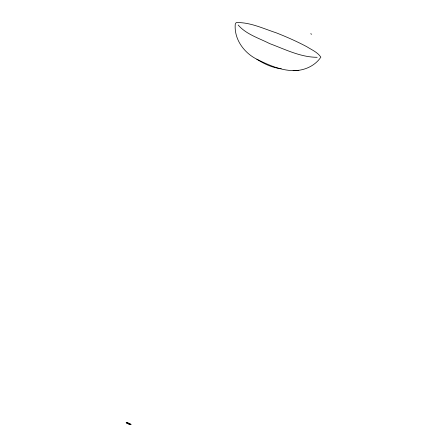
<?xml version="1.0" encoding="UTF-8"?>
<svg xmlns="http://www.w3.org/2000/svg" width="447" height="447" viewBox="0 0 447 447"><rect width="100%" height="100%" fill="white"/><g stroke="black" fill="none" stroke-linecap="round" stroke-linejoin="round"><path stroke-width="0.67" d="M298.875 70.285C307.519 69.095 315.984 64.508 320.851 57.155C317.56 52.17 311.699 49.846 306.843 46.728C296.858 41.409 286.488 36.861 275.972 32.72C263.071 28.524 250.013 22.099 236.184 22.601L235.267 24.082C233.915 38.872 243.738 52.584 256.556 59.077C269.602 65.547 283.946 72.112 298.875 70.285L293.103 70.693M317.18 57.294C300.552 57.3 284.99 49.265 269.664 43.61C258.958 38.129 246.252 34.38 238.19 25.054M281.236 68.682C272.553 67.871 264.116 63.938 256.824 59.25M311.688 34.218L310.693 33.743M127.009 422.862C130.049 425.32 131.971 423.974 127.009 422.862M126.87 423.175A2.699 0.386 22 0 0 131.077 424.65A2.699 0.386 22 0 0 128.026 422.935A2.699 0.386 22 0 0 126.87 423.175"/></g></svg>
